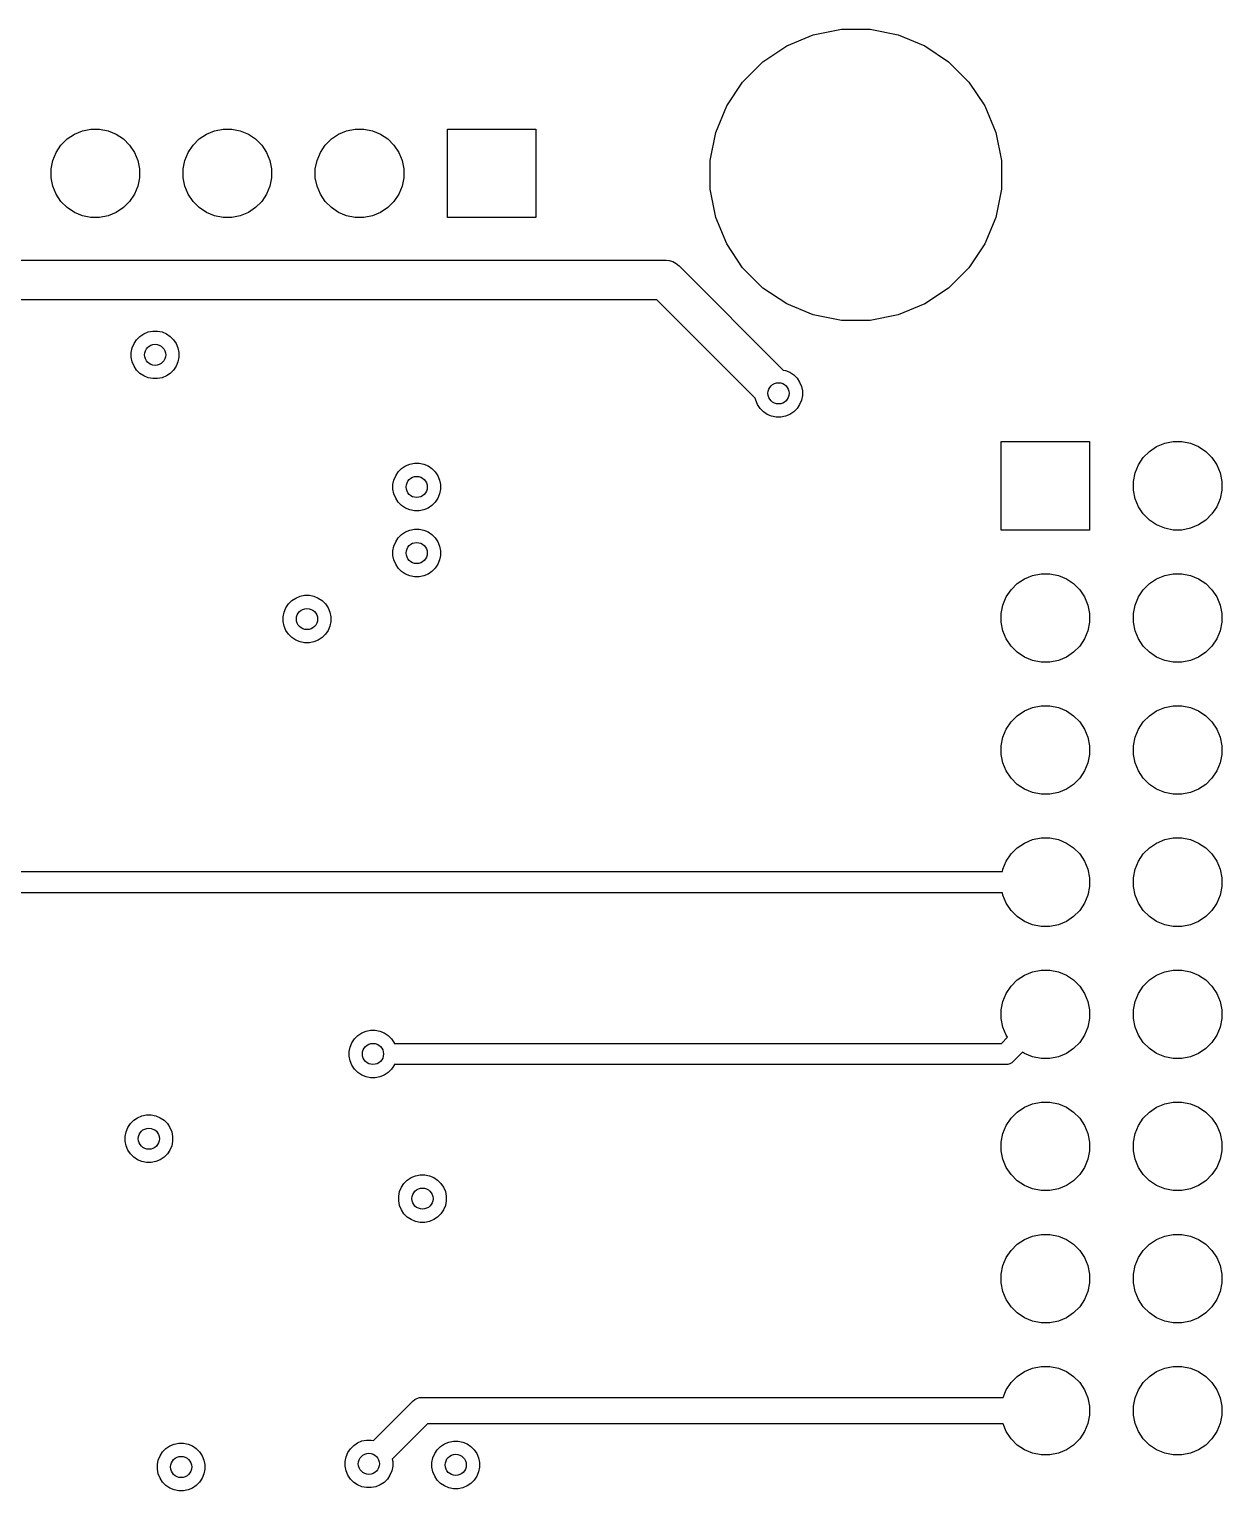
# Model space of a CAD drawing. Extents: x 3.58 to 7.49, y -4.48 to -2.36.
# Drawn here: x 6.504 to 7.407, y -3.468 to -2.361 of the extents above; entities that cross this region are included whole.
import ezdxf

# ---------------------------------------------------------------- set-up
doc = ezdxf.new("R2010")
doc.units = 0
doc.header["$MEASUREMENT"] = 0
doc.layers.add('BLACK', color=7, linetype='CONTINUOUS')

msp = doc.modelspace()

# ---------------------------------------------------------------- linework, layer by layer
at = {"layer": 'BLACK', "linetype": 'CONTINUOUS'}
for p, q in [((7.07731, -2.37396), (7.09737, -2.36565)), ((7.09737, -2.36565), (7.11867, -2.36142)), ((7.11867, -2.36142), (7.14038, -2.36142)), ((7.14038, -2.36142), (7.16168, -2.36565)), ((7.16168, -2.36565), (7.18174, -2.37396)), ((7.05926, -2.38603), (7.07731, -2.37396)), ((7.18174, -2.37396), (7.1998, -2.38603)), ((7.0439, -2.40138), (7.05926, -2.38603)), ((7.1998, -2.38603), (7.21515, -2.40138)), ((7.03184, -2.41944), (7.0439, -2.40138)), ((7.21515, -2.40138), (7.22722, -2.41944)), ((7.02353, -2.4395), (7.03184, -2.41944)), ((7.22722, -2.41944), (7.23553, -2.4395)), ((6.52794, -2.44914), (6.5326, -2.44448)), ((6.5326, -2.44448), (6.53809, -2.44082)), ((6.53809, -2.44082), (6.54418, -2.43829)), ((6.54418, -2.43829), (6.55064, -2.43701)), ((6.55064, -2.43701), (6.55723, -2.43701)), ((6.55723, -2.43701), (6.5637, -2.43829)), ((6.5637, -2.43829), (6.56979, -2.44082)), ((6.56979, -2.44082), (6.57527, -2.44448)), ((6.57527, -2.44448), (6.57993, -2.44914)), ((6.62794, -2.44914), (6.6326, -2.44448)), ((6.6326, -2.44448), (6.63809, -2.44082)), ((6.63809, -2.44082), (6.64418, -2.43829)), ((6.64418, -2.43829), (6.65064, -2.43701)), ((6.65064, -2.43701), (6.65723, -2.43701)), ((6.65723, -2.43701), (6.6637, -2.43829)), ((6.6637, -2.43829), (6.66979, -2.44082)), ((6.66979, -2.44082), (6.67527, -2.44448)), ((6.67527, -2.44448), (6.67993, -2.44914)), ((6.72794, -2.44914), (6.7326, -2.44448)), ((6.7326, -2.44448), (6.73809, -2.44082)), ((6.73809, -2.44082), (6.74418, -2.43829)), ((6.74418, -2.43829), (6.75064, -2.43701)), ((6.75064, -2.43701), (6.75723, -2.43701)), ((6.75723, -2.43701), (6.7637, -2.43829)), ((6.7637, -2.43829), (6.76979, -2.44082)), ((6.76979, -2.44082), (6.77527, -2.44448)), ((6.77527, -2.44448), (6.77993, -2.44914)), ((6.82047, -2.50394), (6.82047, -2.43701)), ((6.82047, -2.43701), (6.8874, -2.43701)), ((6.8874, -2.43701), (6.8874, -2.50394)), ((7.01929, -2.4608), (7.02353, -2.4395)), ((7.23553, -2.4395), (7.23976, -2.4608)), ((6.52176, -2.46071), (6.52428, -2.45462)), ((6.52428, -2.45462), (6.52794, -2.44914)), ((6.57993, -2.44914), (6.58359, -2.45462)), ((6.58359, -2.45462), (6.58612, -2.46071)), ((6.62176, -2.46071), (6.62428, -2.45462)), ((6.62428, -2.45462), (6.62794, -2.44914)), ((6.67993, -2.44914), (6.68359, -2.45462)), ((6.68359, -2.45462), (6.68612, -2.46071)), ((6.72176, -2.46071), (6.72428, -2.45462)), ((6.72428, -2.45462), (6.72794, -2.44914)), ((6.77993, -2.44914), (6.78359, -2.45462)), ((6.78359, -2.45462), (6.78612, -2.46071)), ((6.52047, -2.46718), (6.52176, -2.46071)), ((6.58612, -2.46071), (6.5874, -2.46718)), ((6.62047, -2.46718), (6.62176, -2.46071)), ((6.68612, -2.46071), (6.6874, -2.46718)), ((6.72047, -2.46718), (6.72176, -2.46071)), ((6.78612, -2.46071), (6.7874, -2.46718)), ((7.01929, -2.48251), (7.01929, -2.4608)), ((7.23976, -2.4608), (7.23976, -2.48251)), ((6.52047, -2.47377), (6.52047, -2.46718)), ((6.52176, -2.48023), (6.52047, -2.47377)), ((6.5874, -2.47377), (6.58612, -2.48023)), ((6.5874, -2.46718), (6.5874, -2.47377)), ((6.62047, -2.47377), (6.62047, -2.46718)), ((6.62176, -2.48023), (6.62047, -2.47377)), ((6.6874, -2.47377), (6.68612, -2.48023)), ((6.6874, -2.46718), (6.6874, -2.47377)), ((6.72047, -2.47377), (6.72047, -2.46718)), ((6.72176, -2.48023), (6.72047, -2.47377)), ((6.7874, -2.47377), (6.78612, -2.48023)), ((6.7874, -2.46718), (6.7874, -2.47377)), ((6.52428, -2.48632), (6.52176, -2.48023)), ((6.52794, -2.4918), (6.52428, -2.48632)), ((6.58359, -2.48632), (6.57993, -2.4918)), ((6.58612, -2.48023), (6.58359, -2.48632)), ((6.62428, -2.48632), (6.62176, -2.48023)), ((6.62794, -2.4918), (6.62428, -2.48632)), ((6.68359, -2.48632), (6.67993, -2.4918)), ((6.68612, -2.48023), (6.68359, -2.48632)), ((6.72428, -2.48632), (6.72176, -2.48023)), ((6.72794, -2.4918), (6.72428, -2.48632)), ((6.78359, -2.48632), (6.77993, -2.4918)), ((6.78612, -2.48023), (6.78359, -2.48632)), ((7.02353, -2.50381), (7.01929, -2.48251)), ((7.23976, -2.48251), (7.23553, -2.50381)), ((6.5326, -2.49647), (6.52794, -2.4918)), ((6.53809, -2.50013), (6.5326, -2.49647)), ((6.57527, -2.49647), (6.56979, -2.50013)), ((6.57993, -2.4918), (6.57527, -2.49647)), ((6.6326, -2.49647), (6.62794, -2.4918)), ((6.63809, -2.50013), (6.6326, -2.49647)), ((6.67527, -2.49647), (6.66979, -2.50013)), ((6.67993, -2.4918), (6.67527, -2.49647)), ((6.7326, -2.49647), (6.72794, -2.4918)), ((6.73809, -2.50013), (6.7326, -2.49647)), ((6.77527, -2.49647), (6.76979, -2.50013)), ((6.77993, -2.4918), (6.77527, -2.49647)), ((6.54418, -2.50265), (6.53809, -2.50013)), ((6.55064, -2.50394), (6.54418, -2.50265)), ((6.55723, -2.50394), (6.55064, -2.50394)), ((6.5637, -2.50265), (6.55723, -2.50394)), ((6.56979, -2.50013), (6.5637, -2.50265)), ((6.64418, -2.50265), (6.63809, -2.50013)), ((6.65064, -2.50394), (6.64418, -2.50265)), ((6.65723, -2.50394), (6.65064, -2.50394)), ((6.6637, -2.50265), (6.65723, -2.50394)), ((6.66979, -2.50013), (6.6637, -2.50265)), ((6.74418, -2.50265), (6.73809, -2.50013)), ((6.75064, -2.50394), (6.74418, -2.50265)), ((6.75723, -2.50394), (6.75064, -2.50394)), ((6.7637, -2.50265), (6.75723, -2.50394)), ((6.76979, -2.50013), (6.7637, -2.50265)), ((6.8874, -2.50394), (6.82047, -2.50394)), ((7.03184, -2.52387), (7.02353, -2.50381)), ((7.23553, -2.50381), (7.22722, -2.52387)), ((7.0439, -2.54193), (7.03184, -2.52387)), ((7.22722, -2.52387), (7.21515, -2.54193)), ((6.34086, -2.53618), (6.98454, -2.53618)), ((6.98454, -2.53618), (6.98528, -2.53611)), ((6.98528, -2.53611), (6.98601, -2.53618)), ((6.98601, -2.53618), (6.98601, -2.53618)), ((6.98601, -2.53618), (6.98822, -2.5364)), ((6.98822, -2.5364), (6.99104, -2.53726)), ((6.99104, -2.53726), (6.99365, -2.53865)), ((6.99365, -2.53865), (6.99593, -2.54052)), ((6.99593, -2.54052), (6.9964, -2.5411)), ((6.9964, -2.5411), (7.07466, -2.61935)), ((7.05926, -2.55728), (7.0439, -2.54193)), ((7.21515, -2.54193), (7.1998, -2.55728)), ((6.97906, -2.56618), (6.33538, -2.56618)), ((7.05344, -2.64056), (6.97906, -2.56618)), ((7.07731, -2.56934), (7.05926, -2.55728)), ((7.1998, -2.55728), (7.18174, -2.56934)), ((7.09737, -2.57765), (7.07731, -2.56934)), ((7.18174, -2.56934), (7.16168, -2.57765)), ((7.11867, -2.58189), (7.09737, -2.57765)), ((7.14038, -2.58189), (7.11867, -2.58189)), ((7.16168, -2.57765), (7.14038, -2.58189)), ((6.5819, -2.60262), (6.58326, -2.59935)), ((6.58326, -2.59935), (6.58523, -2.5964)), ((6.58523, -2.5964), (6.58774, -2.59389)), ((6.58774, -2.59389), (6.59069, -2.59192)), ((6.59069, -2.59192), (6.59396, -2.59057)), ((6.59396, -2.59057), (6.59744, -2.58987)), ((6.59744, -2.58987), (6.60099, -2.58987)), ((6.60099, -2.58987), (6.60446, -2.59057)), ((6.60446, -2.59057), (6.60774, -2.59192)), ((6.60774, -2.59192), (6.61069, -2.59389)), ((6.61069, -2.59389), (6.61319, -2.5964)), ((6.61319, -2.5964), (6.61516, -2.59935)), ((6.61516, -2.59935), (6.61652, -2.60262)), ((6.58121, -2.6061), (6.5819, -2.60262)), ((6.58121, -2.60965), (6.58121, -2.6061)), ((6.5819, -2.61312), (6.58121, -2.60965)), ((6.61652, -2.60262), (6.61721, -2.6061)), ((6.61721, -2.60965), (6.61652, -2.61312)), ((6.61721, -2.6061), (6.61721, -2.60965)), ((6.58326, -2.6164), (6.5819, -2.61312)), ((6.58523, -2.61935), (6.58326, -2.6164)), ((6.58774, -2.62186), (6.58523, -2.61935)), ((6.61319, -2.61935), (6.61069, -2.62186)), ((6.61516, -2.6164), (6.61319, -2.61935)), ((6.61652, -2.61312), (6.61516, -2.6164)), ((7.07466, -2.61935), (7.07634, -2.61968)), ((7.07634, -2.61968), (7.07961, -2.62104)), ((7.07961, -2.62104), (7.08256, -2.62301)), ((6.59069, -2.62383), (6.58774, -2.62186)), ((6.59396, -2.62518), (6.59069, -2.62383)), ((6.59744, -2.62587), (6.59396, -2.62518)), ((6.60099, -2.62587), (6.59744, -2.62587)), ((6.60446, -2.62518), (6.60099, -2.62587)), ((6.60774, -2.62383), (6.60446, -2.62518)), ((6.61069, -2.62186), (6.60774, -2.62383)), ((7.08256, -2.62301), (7.08507, -2.62552)), ((7.08507, -2.62552), (7.08704, -2.62847)), ((7.08704, -2.62847), (7.08839, -2.63174)), ((7.08839, -2.63174), (7.08909, -2.63522)), ((7.05378, -2.64224), (7.05344, -2.64056)), ((7.05514, -2.64552), (7.05378, -2.64224)), ((7.08839, -2.64224), (7.08704, -2.64552)), ((7.08909, -2.63876), (7.08839, -2.64224)), ((7.08909, -2.63522), (7.08909, -2.63876)), ((7.05711, -2.64847), (7.05514, -2.64552)), ((7.05961, -2.65097), (7.05711, -2.64847)), ((7.06256, -2.65294), (7.05961, -2.65097)), ((7.06584, -2.6543), (7.06256, -2.65294)), ((7.06931, -2.65499), (7.06584, -2.6543)), ((7.07634, -2.6543), (7.07286, -2.65499)), ((7.07961, -2.65294), (7.07634, -2.6543)), ((7.08256, -2.65097), (7.07961, -2.65294)), ((7.08507, -2.64847), (7.08256, -2.65097)), ((7.08704, -2.64552), (7.08507, -2.64847)), ((7.07286, -2.65499), (7.06931, -2.65499)), ((7.23962, -2.74046), (7.23962, -2.67353)), ((7.23962, -2.67353), (7.30655, -2.67353)), ((7.30655, -2.67353), (7.30655, -2.74046)), ((7.35724, -2.67734), (7.36333, -2.67481)), ((7.36333, -2.67481), (7.36979, -2.67353)), ((7.36979, -2.67353), (7.37638, -2.67353)), ((7.37638, -2.67353), (7.38285, -2.67481)), ((7.38285, -2.67481), (7.38894, -2.67734)), ((7.34343, -2.69114), (7.34709, -2.68566)), ((7.34709, -2.68566), (7.35175, -2.681)), ((7.35175, -2.681), (7.35724, -2.67734)), ((7.38894, -2.67734), (7.39442, -2.681)), ((7.39442, -2.681), (7.39908, -2.68566)), ((7.39908, -2.68566), (7.40274, -2.69114)), ((6.78129, -2.69935), (6.78326, -2.6964)), ((6.78326, -2.6964), (6.78577, -2.69389)), ((6.78577, -2.69389), (6.78872, -2.69192)), ((6.78872, -2.69192), (6.79199, -2.69057)), ((6.79199, -2.69057), (6.79547, -2.68987)), ((6.79547, -2.68987), (6.79902, -2.68987)), ((6.79902, -2.68987), (6.80249, -2.69057)), ((6.80249, -2.69057), (6.80577, -2.69192)), ((6.80577, -2.69192), (6.80872, -2.69389)), ((6.80872, -2.69389), (6.81123, -2.6964)), ((6.81123, -2.6964), (6.8132, -2.69935)), ((7.33962, -2.7037), (7.34091, -2.69723)), ((7.34091, -2.69723), (7.34343, -2.69114)), ((7.40274, -2.69114), (7.40527, -2.69723)), ((7.40527, -2.69723), (7.40655, -2.7037)), ((6.77924, -2.7061), (6.77994, -2.70262)), ((6.77924, -2.70965), (6.77924, -2.7061)), ((6.77994, -2.71312), (6.77924, -2.70965)), ((6.77994, -2.70262), (6.78129, -2.69935)), ((6.8132, -2.69935), (6.81455, -2.70262)), ((6.81455, -2.70262), (6.81524, -2.7061)), ((6.81524, -2.70965), (6.81455, -2.71312)), ((6.81524, -2.7061), (6.81524, -2.70965)), ((7.33962, -2.71029), (7.33962, -2.7037)), ((7.40655, -2.7037), (7.40655, -2.71029)), ((6.78129, -2.7164), (6.77994, -2.71312)), ((6.78326, -2.71935), (6.78129, -2.7164)), ((6.78577, -2.72186), (6.78326, -2.71935)), ((6.81123, -2.71935), (6.80872, -2.72186)), ((6.8132, -2.7164), (6.81123, -2.71935)), ((6.81455, -2.71312), (6.8132, -2.7164)), ((7.34091, -2.71675), (7.33962, -2.71029)), ((7.34343, -2.72284), (7.34091, -2.71675)), ((7.40527, -2.71675), (7.40274, -2.72284)), ((7.40655, -2.71029), (7.40527, -2.71675)), ((6.78872, -2.72383), (6.78577, -2.72186)), ((6.79199, -2.72518), (6.78872, -2.72383)), ((6.79547, -2.72587), (6.79199, -2.72518)), ((6.79902, -2.72587), (6.79547, -2.72587)), ((6.80249, -2.72518), (6.79902, -2.72587)), ((6.80577, -2.72383), (6.80249, -2.72518)), ((6.80872, -2.72186), (6.80577, -2.72383)), ((7.34709, -2.72832), (7.34343, -2.72284)), ((7.35175, -2.73299), (7.34709, -2.72832)), ((7.39908, -2.72832), (7.39442, -2.73299)), ((7.40274, -2.72284), (7.39908, -2.72832)), ((6.78577, -2.74389), (6.78872, -2.74192)), ((6.78872, -2.74192), (6.79199, -2.74057)), ((6.79199, -2.74057), (6.79547, -2.73987)), ((6.79547, -2.73987), (6.79902, -2.73987)), ((6.79902, -2.73987), (6.80249, -2.74057)), ((6.80249, -2.74057), (6.80577, -2.74192)), ((6.80577, -2.74192), (6.80872, -2.74389)), ((7.30655, -2.74046), (7.23962, -2.74046)), ((7.35724, -2.73665), (7.35175, -2.73299)), ((7.36333, -2.73917), (7.35724, -2.73665)), ((7.36979, -2.74046), (7.36333, -2.73917)), ((7.37638, -2.74046), (7.36979, -2.74046)), ((7.38285, -2.73917), (7.37638, -2.74046)), ((7.38894, -2.73665), (7.38285, -2.73917)), ((7.39442, -2.73299), (7.38894, -2.73665)), ((6.77924, -2.7561), (6.77994, -2.75262)), ((6.77994, -2.75262), (6.78129, -2.74935)), ((6.78129, -2.74935), (6.78326, -2.7464)), ((6.78326, -2.7464), (6.78577, -2.74389)), ((6.80872, -2.74389), (6.81123, -2.7464)), ((6.81123, -2.7464), (6.8132, -2.74935)), ((6.8132, -2.74935), (6.81455, -2.75262)), ((6.81455, -2.75262), (6.81524, -2.7561)), ((6.77924, -2.75965), (6.77924, -2.7561)), ((6.77994, -2.76312), (6.77924, -2.75965)), ((6.78129, -2.7664), (6.77994, -2.76312)), ((6.81455, -2.76312), (6.8132, -2.7664)), ((6.81524, -2.75965), (6.81455, -2.76312)), ((6.81524, -2.7561), (6.81524, -2.75965)), ((6.78326, -2.76935), (6.78129, -2.7664)), ((6.78577, -2.77186), (6.78326, -2.76935)), ((6.78872, -2.77383), (6.78577, -2.77186)), ((6.79199, -2.77518), (6.78872, -2.77383)), ((6.79547, -2.77587), (6.79199, -2.77518)), ((6.79902, -2.77587), (6.79547, -2.77587)), ((6.80249, -2.77518), (6.79902, -2.77587)), ((6.80577, -2.77383), (6.80249, -2.77518)), ((6.80872, -2.77186), (6.80577, -2.77383)), ((6.81123, -2.76935), (6.80872, -2.77186)), ((6.8132, -2.7664), (6.81123, -2.76935)), ((7.25724, -2.77734), (7.26333, -2.77481)), ((7.26333, -2.77481), (7.26979, -2.77353)), ((7.26979, -2.77353), (7.27638, -2.77353)), ((7.27638, -2.77353), (7.28285, -2.77481)), ((7.28285, -2.77481), (7.28894, -2.77734)), ((7.35724, -2.77734), (7.36333, -2.77481)), ((7.36333, -2.77481), (7.36979, -2.77353)), ((7.36979, -2.77353), (7.37638, -2.77353)), ((7.37638, -2.77353), (7.38285, -2.77481)), ((7.38285, -2.77481), (7.38894, -2.77734)), ((7.24343, -2.79114), (7.24709, -2.78566)), ((7.24709, -2.78566), (7.25175, -2.781)), ((7.25175, -2.781), (7.25724, -2.77734)), ((7.28894, -2.77734), (7.29442, -2.781)), ((7.29442, -2.781), (7.29908, -2.78566)), ((7.29908, -2.78566), (7.30274, -2.79114)), ((7.34343, -2.79114), (7.34709, -2.78566)), ((7.34709, -2.78566), (7.35175, -2.781)), ((7.35175, -2.781), (7.35724, -2.77734)), ((7.38894, -2.77734), (7.39442, -2.781)), ((7.39442, -2.781), (7.39908, -2.78566)), ((7.39908, -2.78566), (7.40274, -2.79114)), ((6.69822, -2.79935), (6.70019, -2.7964)), ((6.70019, -2.7964), (6.7027, -2.79389)), ((6.7027, -2.79389), (6.70565, -2.79192)), ((6.70565, -2.79192), (6.70892, -2.79057)), ((6.70892, -2.79057), (6.7124, -2.78987)), ((6.7124, -2.78987), (6.71595, -2.78987)), ((6.71595, -2.78987), (6.71942, -2.79057)), ((6.71942, -2.79057), (6.7227, -2.79192)), ((6.7227, -2.79192), (6.72565, -2.79389)), ((6.72565, -2.79389), (6.72815, -2.7964)), ((6.72815, -2.7964), (6.73012, -2.79935)), ((7.23962, -2.8037), (7.24091, -2.79723)), ((7.24091, -2.79723), (7.24343, -2.79114)), ((7.30274, -2.79114), (7.30527, -2.79723)), ((7.30527, -2.79723), (7.30655, -2.8037)), ((7.33962, -2.8037), (7.34091, -2.79723)), ((7.34091, -2.79723), (7.34343, -2.79114)), ((7.40274, -2.79114), (7.40527, -2.79723)), ((7.40527, -2.79723), (7.40655, -2.8037)), ((6.69617, -2.8061), (6.69686, -2.80262)), ((6.69617, -2.80965), (6.69617, -2.8061)), ((6.69686, -2.81312), (6.69617, -2.80965)), ((6.69686, -2.80262), (6.69822, -2.79935)), ((6.73012, -2.79935), (6.73148, -2.80262)), ((6.73148, -2.80262), (6.73217, -2.8061)), ((6.73217, -2.80965), (6.73148, -2.81312)), ((6.73217, -2.8061), (6.73217, -2.80965)), ((7.23962, -2.81029), (7.23962, -2.8037)), ((7.30655, -2.8037), (7.30655, -2.81029)), ((7.33962, -2.81029), (7.33962, -2.8037)), ((7.40655, -2.8037), (7.40655, -2.81029)), ((6.69822, -2.8164), (6.69686, -2.81312)), ((6.70019, -2.81935), (6.69822, -2.8164)), ((6.7027, -2.82186), (6.70019, -2.81935)), ((6.72815, -2.81935), (6.72565, -2.82186)), ((6.73012, -2.8164), (6.72815, -2.81935)), ((6.73148, -2.81312), (6.73012, -2.8164)), ((7.24091, -2.81675), (7.23962, -2.81029)), ((7.24343, -2.82284), (7.24091, -2.81675)), ((7.30527, -2.81675), (7.30274, -2.82284)), ((7.30655, -2.81029), (7.30527, -2.81675)), ((7.34091, -2.81675), (7.33962, -2.81029)), ((7.34343, -2.82284), (7.34091, -2.81675)), ((7.40527, -2.81675), (7.40274, -2.82284)), ((7.40655, -2.81029), (7.40527, -2.81675)), ((6.70565, -2.82383), (6.7027, -2.82186)), ((6.70892, -2.82518), (6.70565, -2.82383)), ((6.7124, -2.82587), (6.70892, -2.82518)), ((6.71595, -2.82587), (6.7124, -2.82587)), ((6.71942, -2.82518), (6.71595, -2.82587)), ((6.7227, -2.82383), (6.71942, -2.82518)), ((6.72565, -2.82186), (6.7227, -2.82383)), ((7.24709, -2.82832), (7.24343, -2.82284)), ((7.25175, -2.83299), (7.24709, -2.82832)), ((7.29908, -2.82832), (7.29442, -2.83299)), ((7.30274, -2.82284), (7.29908, -2.82832)), ((7.34709, -2.82832), (7.34343, -2.82284)), ((7.35175, -2.83299), (7.34709, -2.82832)), ((7.39908, -2.82832), (7.39442, -2.83299)), ((7.40274, -2.82284), (7.39908, -2.82832)), ((7.25724, -2.83665), (7.25175, -2.83299)), ((7.26333, -2.83917), (7.25724, -2.83665)), ((7.26979, -2.84046), (7.26333, -2.83917)), ((7.27638, -2.84046), (7.26979, -2.84046)), ((7.28285, -2.83917), (7.27638, -2.84046)), ((7.28894, -2.83665), (7.28285, -2.83917)), ((7.29442, -2.83299), (7.28894, -2.83665)), ((7.35724, -2.83665), (7.35175, -2.83299)), ((7.36333, -2.83917), (7.35724, -2.83665)), ((7.36979, -2.84046), (7.36333, -2.83917)), ((7.37638, -2.84046), (7.36979, -2.84046)), ((7.38285, -2.83917), (7.37638, -2.84046)), ((7.38894, -2.83665), (7.38285, -2.83917)), ((7.39442, -2.83299), (7.38894, -2.83665)), ((7.25724, -2.87734), (7.26333, -2.87481)), ((7.26333, -2.87481), (7.26979, -2.87353)), ((7.26979, -2.87353), (7.27638, -2.87353)), ((7.27638, -2.87353), (7.28285, -2.87481)), ((7.28285, -2.87481), (7.28894, -2.87734)), ((7.35724, -2.87734), (7.36333, -2.87481)), ((7.36333, -2.87481), (7.36979, -2.87353)), ((7.36979, -2.87353), (7.37638, -2.87353)), ((7.37638, -2.87353), (7.38285, -2.87481)), ((7.38285, -2.87481), (7.38894, -2.87734)), ((7.24343, -2.89114), (7.24709, -2.88566)), ((7.24709, -2.88566), (7.25175, -2.881)), ((7.25175, -2.881), (7.25724, -2.87734)), ((7.28894, -2.87734), (7.29442, -2.881)), ((7.29442, -2.881), (7.29908, -2.88566)), ((7.29908, -2.88566), (7.30274, -2.89114)), ((7.34343, -2.89114), (7.34709, -2.88566)), ((7.34709, -2.88566), (7.35175, -2.881)), ((7.35175, -2.881), (7.35724, -2.87734)), ((7.38894, -2.87734), (7.39442, -2.881)), ((7.39442, -2.881), (7.39908, -2.88566)), ((7.39908, -2.88566), (7.40274, -2.89114)), ((7.23962, -2.9037), (7.24091, -2.89723)), ((7.24091, -2.89723), (7.24343, -2.89114)), ((7.30274, -2.89114), (7.30527, -2.89723)), ((7.30527, -2.89723), (7.30655, -2.9037)), ((7.33962, -2.9037), (7.34091, -2.89723)), ((7.34091, -2.89723), (7.34343, -2.89114)), ((7.40274, -2.89114), (7.40527, -2.89723)), ((7.40527, -2.89723), (7.40655, -2.9037)), ((7.23962, -2.91029), (7.23962, -2.9037)), ((7.30655, -2.9037), (7.30655, -2.91029)), ((7.33962, -2.91029), (7.33962, -2.9037)), ((7.40655, -2.9037), (7.40655, -2.91029)), ((7.24091, -2.91675), (7.23962, -2.91029)), ((7.24343, -2.92284), (7.24091, -2.91675)), ((7.30527, -2.91675), (7.30274, -2.92284)), ((7.30655, -2.91029), (7.30527, -2.91675)), ((7.34091, -2.91675), (7.33962, -2.91029)), ((7.34343, -2.92284), (7.34091, -2.91675)), ((7.40527, -2.91675), (7.40274, -2.92284)), ((7.40655, -2.91029), (7.40527, -2.91675)), ((7.24709, -2.92832), (7.24343, -2.92284)), ((7.25175, -2.93299), (7.24709, -2.92832)), ((7.29908, -2.92832), (7.29442, -2.93299)), ((7.30274, -2.92284), (7.29908, -2.92832)), ((7.34709, -2.92832), (7.34343, -2.92284)), ((7.35175, -2.93299), (7.34709, -2.92832)), ((7.39908, -2.92832), (7.39442, -2.93299)), ((7.40274, -2.92284), (7.39908, -2.92832)), ((7.25724, -2.93665), (7.25175, -2.93299)), ((7.26333, -2.93917), (7.25724, -2.93665)), ((7.26979, -2.94046), (7.26333, -2.93917)), ((7.27638, -2.94046), (7.26979, -2.94046)), ((7.28285, -2.93917), (7.27638, -2.94046)), ((7.28894, -2.93665), (7.28285, -2.93917)), ((7.29442, -2.93299), (7.28894, -2.93665)), ((7.35724, -2.93665), (7.35175, -2.93299)), ((7.36333, -2.93917), (7.35724, -2.93665)), ((7.36979, -2.94046), (7.36333, -2.93917)), ((7.37638, -2.94046), (7.36979, -2.94046)), ((7.38285, -2.93917), (7.37638, -2.94046)), ((7.38894, -2.93665), (7.38285, -2.93917)), ((7.39442, -2.93299), (7.38894, -2.93665)), ((7.25724, -2.97734), (7.26333, -2.97481)), ((7.26333, -2.97481), (7.26979, -2.97353)), ((7.26979, -2.97353), (7.27638, -2.97353)), ((7.27638, -2.97353), (7.28285, -2.97481)), ((7.28285, -2.97481), (7.28894, -2.97734)), ((7.35724, -2.97734), (7.36333, -2.97481)), ((7.36333, -2.97481), (7.36979, -2.97353)), ((7.36979, -2.97353), (7.37638, -2.97353)), ((7.37638, -2.97353), (7.38285, -2.97481)), ((7.38285, -2.97481), (7.38894, -2.97734)), ((7.24343, -2.99114), (7.24709, -2.98566)), ((7.24709, -2.98566), (7.25175, -2.981)), ((7.25175, -2.981), (7.25724, -2.97734)), ((7.28894, -2.97734), (7.29442, -2.981)), ((7.29442, -2.981), (7.29908, -2.98566)), ((7.29908, -2.98566), (7.30274, -2.99114)), ((7.34343, -2.99114), (7.34709, -2.98566)), ((7.34709, -2.98566), (7.35175, -2.981)), ((7.35175, -2.981), (7.35724, -2.97734)), ((7.38894, -2.97734), (7.39442, -2.981)), ((7.39442, -2.981), (7.39908, -2.98566)), ((7.39908, -2.98566), (7.40274, -2.99114)), ((7.24056, -2.99899), (7.24091, -2.99723)), ((7.24091, -2.99723), (7.24343, -2.99114)), ((7.30274, -2.99114), (7.30527, -2.99723)), ((7.30527, -2.99723), (7.30655, -3.0037)), ((7.33962, -3.0037), (7.34091, -2.99723)), ((7.34091, -2.99723), (7.34343, -2.99114)), ((7.40274, -2.99114), (7.40527, -2.99723)), ((7.40527, -2.99723), (7.40655, -3.0037)), ((6.47548, -2.99899), (7.24056, -2.99899)), ((7.30655, -3.0037), (7.30655, -3.01029)), ((7.33962, -3.01029), (7.33962, -3.0037)), ((7.40655, -3.0037), (7.40655, -3.01029)), ((7.24056, -3.01499), (6.4784, -3.01499)), ((7.24091, -3.01675), (7.24056, -3.01499)), ((7.24343, -3.02284), (7.24091, -3.01675)), ((7.30527, -3.01675), (7.30274, -3.02284)), ((7.30655, -3.01029), (7.30527, -3.01675)), ((7.34091, -3.01675), (7.33962, -3.01029)), ((7.34343, -3.02284), (7.34091, -3.01675)), ((7.40527, -3.01675), (7.40274, -3.02284)), ((7.40655, -3.01029), (7.40527, -3.01675)), ((7.24709, -3.02832), (7.24343, -3.02284)), ((7.25175, -3.03299), (7.24709, -3.02832)), ((7.29908, -3.02832), (7.29442, -3.03299)), ((7.30274, -3.02284), (7.29908, -3.02832)), ((7.34709, -3.02832), (7.34343, -3.02284)), ((7.35175, -3.03299), (7.34709, -3.02832)), ((7.39908, -3.02832), (7.39442, -3.03299)), ((7.40274, -3.02284), (7.39908, -3.02832)), ((7.25724, -3.03665), (7.25175, -3.03299)), ((7.26333, -3.03917), (7.25724, -3.03665)), ((7.26979, -3.04046), (7.26333, -3.03917)), ((7.27638, -3.04046), (7.26979, -3.04046)), ((7.28285, -3.03917), (7.27638, -3.04046)), ((7.28894, -3.03665), (7.28285, -3.03917)), ((7.29442, -3.03299), (7.28894, -3.03665)), ((7.35724, -3.03665), (7.35175, -3.03299)), ((7.36333, -3.03917), (7.35724, -3.03665)), ((7.36979, -3.04046), (7.36333, -3.03917)), ((7.37638, -3.04046), (7.36979, -3.04046)), ((7.38285, -3.03917), (7.37638, -3.04046)), ((7.38894, -3.03665), (7.38285, -3.03917)), ((7.39442, -3.03299), (7.38894, -3.03665)), ((7.25724, -3.07734), (7.26333, -3.07481)), ((7.26333, -3.07481), (7.26979, -3.07353)), ((7.26979, -3.07353), (7.27638, -3.07353)), ((7.27638, -3.07353), (7.28285, -3.07481)), ((7.28285, -3.07481), (7.28894, -3.07734)), ((7.35724, -3.07734), (7.36333, -3.07481)), ((7.36333, -3.07481), (7.36979, -3.07353)), ((7.36979, -3.07353), (7.37638, -3.07353)), ((7.37638, -3.07353), (7.38285, -3.07481)), ((7.38285, -3.07481), (7.38894, -3.07734)), ((7.24343, -3.09114), (7.24709, -3.08566)), ((7.24709, -3.08566), (7.25175, -3.081)), ((7.25175, -3.081), (7.25724, -3.07734)), ((7.28894, -3.07734), (7.29442, -3.081)), ((7.29442, -3.081), (7.29908, -3.08566)), ((7.29908, -3.08566), (7.30274, -3.09114)), ((7.34343, -3.09114), (7.34709, -3.08566)), ((7.34709, -3.08566), (7.35175, -3.081)), ((7.35175, -3.081), (7.35724, -3.07734)), ((7.38894, -3.07734), (7.39442, -3.081)), ((7.39442, -3.081), (7.39908, -3.08566)), ((7.39908, -3.08566), (7.40274, -3.09114)), ((7.23962, -3.1037), (7.24091, -3.09723)), ((7.24091, -3.09723), (7.24343, -3.09114)), ((7.30274, -3.09114), (7.30527, -3.09723)), ((7.30527, -3.09723), (7.30655, -3.1037)), ((7.33962, -3.1037), (7.34091, -3.09723)), ((7.34091, -3.09723), (7.34343, -3.09114)), ((7.40274, -3.09114), (7.40527, -3.09723)), ((7.40527, -3.09723), (7.40655, -3.1037)), ((7.23962, -3.11029), (7.23962, -3.1037)), ((7.30655, -3.1037), (7.30655, -3.11029)), ((7.33962, -3.11029), (7.33962, -3.1037)), ((7.40655, -3.1037), (7.40655, -3.11029)), ((6.75884, -3.11968), (6.76231, -3.11899)), ((6.76231, -3.11899), (6.76586, -3.11899)), ((6.76586, -3.11899), (6.76934, -3.11968)), ((7.24091, -3.11675), (7.23962, -3.11029)), ((7.24343, -3.12284), (7.24091, -3.11675)), ((7.30527, -3.11675), (7.30274, -3.12284)), ((7.30655, -3.11029), (7.30527, -3.11675)), ((7.34091, -3.11675), (7.33962, -3.11029)), ((7.34343, -3.12284), (7.34091, -3.11675)), ((7.40527, -3.11675), (7.40274, -3.12284)), ((7.40655, -3.11029), (7.40527, -3.11675)), ((6.74678, -3.13174), (6.74814, -3.12847)), ((6.74814, -3.12847), (6.75011, -3.12552)), ((6.75011, -3.12552), (6.75261, -3.12301)), ((6.75261, -3.12301), (6.75556, -3.12104)), ((6.75556, -3.12104), (6.75884, -3.11968)), ((6.76934, -3.11968), (6.77261, -3.12104)), ((6.77261, -3.12104), (6.77556, -3.12301)), ((6.77556, -3.12301), (6.77807, -3.12552)), ((6.77807, -3.12552), (6.78004, -3.12847)), ((6.78004, -3.12847), (6.78026, -3.12899)), ((6.78026, -3.12899), (7.23977, -3.12899)), ((7.23977, -3.12899), (7.24443, -3.12434)), ((7.24443, -3.12434), (7.24343, -3.12284)), ((7.29908, -3.12832), (7.29442, -3.13299)), ((7.30274, -3.12284), (7.29908, -3.12832)), ((7.34709, -3.12832), (7.34343, -3.12284)), ((7.35175, -3.13299), (7.34709, -3.12832)), ((7.39908, -3.12832), (7.39442, -3.13299)), ((7.40274, -3.12284), (7.39908, -3.12832)), ((6.74609, -3.13522), (6.74678, -3.13174)), ((6.74609, -3.13876), (6.74609, -3.13522)), ((6.74678, -3.14224), (6.74609, -3.13876)), ((7.25574, -3.13565), (7.24902, -3.14237)), ((7.25724, -3.13665), (7.25574, -3.13565)), ((7.26333, -3.13917), (7.25724, -3.13665)), ((7.26979, -3.14046), (7.26333, -3.13917)), ((7.27638, -3.14046), (7.26979, -3.14046)), ((7.28285, -3.13917), (7.27638, -3.14046)), ((7.28894, -3.13665), (7.28285, -3.13917)), ((7.29442, -3.13299), (7.28894, -3.13665)), ((7.35724, -3.13665), (7.35175, -3.13299)), ((7.36333, -3.13917), (7.35724, -3.13665)), ((7.36979, -3.14046), (7.36333, -3.13917)), ((7.37638, -3.14046), (7.36979, -3.14046)), ((7.38285, -3.13917), (7.37638, -3.14046)), ((7.38894, -3.13665), (7.38285, -3.13917)), ((7.39442, -3.13299), (7.38894, -3.13665)), ((6.74814, -3.14552), (6.74678, -3.14224)), ((6.75011, -3.14847), (6.74814, -3.14552)), ((6.75261, -3.15097), (6.75011, -3.14847)), ((6.75556, -3.15294), (6.75261, -3.15097)), ((6.77556, -3.15097), (6.77261, -3.15294)), ((6.77807, -3.14847), (6.77556, -3.15097)), ((6.78004, -3.14552), (6.77807, -3.14847)), ((6.78026, -3.14499), (6.78004, -3.14552)), ((7.24269, -3.14499), (6.78026, -3.14499)), ((7.24309, -3.14503), (7.24269, -3.14499)), ((7.24348, -3.14499), (7.24309, -3.14503)), ((7.24465, -3.14488), (7.24348, -3.14499)), ((7.24348, -3.14499), (7.24348, -3.14499)), ((7.24616, -3.14442), (7.24465, -3.14488)), ((7.24755, -3.14368), (7.24616, -3.14442)), ((7.24877, -3.14268), (7.24755, -3.14368)), ((7.24902, -3.14237), (7.24877, -3.14268)), ((6.75884, -3.1543), (6.75556, -3.15294)), ((6.76231, -3.15499), (6.75884, -3.1543)), ((6.76586, -3.15499), (6.76231, -3.15499)), ((6.76934, -3.1543), (6.76586, -3.15499)), ((6.77261, -3.15294), (6.76934, -3.1543)), ((7.26333, -3.17481), (7.26979, -3.17353)), ((7.26979, -3.17353), (7.27638, -3.17353)), ((7.27638, -3.17353), (7.28285, -3.17481)), ((7.36333, -3.17481), (7.36979, -3.17353)), ((7.36979, -3.17353), (7.37638, -3.17353)), ((7.37638, -3.17353), (7.38285, -3.17481)), ((6.58301, -3.1872), (6.58596, -3.18523)), ((6.58596, -3.18523), (6.58924, -3.18387)), ((6.58924, -3.18387), (6.59272, -3.18318)), ((6.59272, -3.18318), (6.59626, -3.18318)), ((6.59626, -3.18318), (6.59974, -3.18387)), ((6.59974, -3.18387), (6.60301, -3.18523)), ((6.60301, -3.18523), (6.60596, -3.1872)), ((7.24343, -3.19114), (7.24709, -3.18566)), ((7.24709, -3.18566), (7.25175, -3.181)), ((7.25175, -3.181), (7.25724, -3.17734)), ((7.25724, -3.17734), (7.26333, -3.17481)), ((7.28285, -3.17481), (7.28894, -3.17734)), ((7.28894, -3.17734), (7.29442, -3.181)), ((7.29442, -3.181), (7.29908, -3.18566)), ((7.29908, -3.18566), (7.30274, -3.19114)), ((7.34343, -3.19114), (7.34709, -3.18566)), ((7.34709, -3.18566), (7.35175, -3.181)), ((7.35175, -3.181), (7.35724, -3.17734)), ((7.35724, -3.17734), (7.36333, -3.17481)), ((7.38285, -3.17481), (7.38894, -3.17734)), ((7.38894, -3.17734), (7.39442, -3.181)), ((7.39442, -3.181), (7.39908, -3.18566)), ((7.39908, -3.18566), (7.40274, -3.19114)), ((6.57649, -3.19941), (6.57718, -3.19593)), ((6.57718, -3.19593), (6.57854, -3.19265)), ((6.57854, -3.19265), (6.58051, -3.18971)), ((6.58051, -3.18971), (6.58301, -3.1872)), ((6.60596, -3.1872), (6.60847, -3.18971)), ((6.60847, -3.18971), (6.61044, -3.19265)), ((6.61044, -3.19265), (6.6118, -3.19593)), ((6.6118, -3.19593), (6.61249, -3.19941)), ((7.24091, -3.19723), (7.24343, -3.19114)), ((7.30274, -3.19114), (7.30527, -3.19723)), ((7.34091, -3.19723), (7.34343, -3.19114)), ((7.40274, -3.19114), (7.40527, -3.19723)), ((6.57649, -3.20295), (6.57649, -3.19941)), ((6.57718, -3.20643), (6.57649, -3.20295)), ((6.57854, -3.20971), (6.57718, -3.20643)), ((6.6118, -3.20643), (6.61044, -3.20971)), ((6.61249, -3.20295), (6.6118, -3.20643)), ((6.61249, -3.19941), (6.61249, -3.20295)), ((7.23962, -3.2037), (7.24091, -3.19723)), ((7.23962, -3.21029), (7.23962, -3.2037)), ((7.30527, -3.19723), (7.30655, -3.2037)), ((7.30655, -3.2037), (7.30655, -3.21029)), ((7.33962, -3.2037), (7.34091, -3.19723)), ((7.33962, -3.21029), (7.33962, -3.2037)), ((7.40527, -3.19723), (7.40655, -3.2037)), ((7.40655, -3.2037), (7.40655, -3.21029)), ((6.58051, -3.21266), (6.57854, -3.20971)), ((6.58301, -3.21516), (6.58051, -3.21266)), ((6.58596, -3.21713), (6.58301, -3.21516)), ((6.58924, -3.21849), (6.58596, -3.21713)), ((6.59272, -3.21918), (6.58924, -3.21849)), ((6.59974, -3.21849), (6.59626, -3.21918)), ((6.60301, -3.21713), (6.59974, -3.21849)), ((6.60596, -3.21516), (6.60301, -3.21713)), ((6.60847, -3.21266), (6.60596, -3.21516)), ((6.61044, -3.20971), (6.60847, -3.21266)), ((7.24091, -3.21675), (7.23962, -3.21029)), ((7.24343, -3.22284), (7.24091, -3.21675)), ((7.30527, -3.21675), (7.30274, -3.22284)), ((7.30655, -3.21029), (7.30527, -3.21675)), ((7.34091, -3.21675), (7.33962, -3.21029)), ((7.34343, -3.22284), (7.34091, -3.21675)), ((7.40527, -3.21675), (7.40274, -3.22284)), ((7.40655, -3.21029), (7.40527, -3.21675)), ((6.59626, -3.21918), (6.59272, -3.21918)), ((6.79305, -3.23051), (6.79632, -3.22915)), ((6.79632, -3.22915), (6.7998, -3.22846)), ((6.7998, -3.22846), (6.80335, -3.22846)), ((6.80335, -3.22846), (6.80683, -3.22915)), ((6.80683, -3.22915), (6.8101, -3.23051)), ((7.24709, -3.22832), (7.24343, -3.22284)), ((7.25175, -3.23299), (7.24709, -3.22832)), ((7.29908, -3.22832), (7.29442, -3.23299)), ((7.30274, -3.22284), (7.29908, -3.22832)), ((7.34709, -3.22832), (7.34343, -3.22284)), ((7.35175, -3.23299), (7.34709, -3.22832)), ((7.39908, -3.22832), (7.39442, -3.23299)), ((7.40274, -3.22284), (7.39908, -3.22832)), ((6.78427, -3.24121), (6.78562, -3.23793)), ((6.78562, -3.23793), (6.78759, -3.23498)), ((6.78759, -3.23498), (6.7901, -3.23248)), ((6.7901, -3.23248), (6.79305, -3.23051)), ((6.8101, -3.23051), (6.81305, -3.23248)), ((6.81305, -3.23248), (6.81556, -3.23498)), ((6.81556, -3.23498), (6.81753, -3.23793)), ((6.81753, -3.23793), (6.81888, -3.24121)), ((7.25724, -3.23665), (7.25175, -3.23299)), ((7.26333, -3.23917), (7.25724, -3.23665)), ((7.26979, -3.24046), (7.26333, -3.23917)), ((7.27638, -3.24046), (7.26979, -3.24046)), ((7.28285, -3.23917), (7.27638, -3.24046)), ((7.28894, -3.23665), (7.28285, -3.23917)), ((7.29442, -3.23299), (7.28894, -3.23665)), ((7.35724, -3.23665), (7.35175, -3.23299)), ((7.36333, -3.23917), (7.35724, -3.23665)), ((7.36979, -3.24046), (7.36333, -3.23917)), ((7.37638, -3.24046), (7.36979, -3.24046)), ((7.38285, -3.23917), (7.37638, -3.24046)), ((7.38894, -3.23665), (7.38285, -3.23917)), ((7.39442, -3.23299), (7.38894, -3.23665)), ((6.78357, -3.24468), (6.78427, -3.24121)), ((6.78357, -3.24823), (6.78357, -3.24468)), ((6.78427, -3.25171), (6.78357, -3.24823)), ((6.78562, -3.25498), (6.78427, -3.25171)), ((6.81888, -3.25171), (6.81753, -3.25498)), ((6.81888, -3.24121), (6.81957, -3.24468)), ((6.81957, -3.24823), (6.81888, -3.25171)), ((6.81957, -3.24468), (6.81957, -3.24823)), ((6.78759, -3.25793), (6.78562, -3.25498)), ((6.7901, -3.26044), (6.78759, -3.25793)), ((6.79305, -3.26241), (6.7901, -3.26044)), ((6.79632, -3.26376), (6.79305, -3.26241)), ((6.8101, -3.26241), (6.80683, -3.26376)), ((6.81305, -3.26044), (6.8101, -3.26241)), ((6.81556, -3.25793), (6.81305, -3.26044)), ((6.81753, -3.25498), (6.81556, -3.25793)), ((6.7998, -3.26446), (6.79632, -3.26376)), ((6.80335, -3.26446), (6.7998, -3.26446)), ((6.80683, -3.26376), (6.80335, -3.26446)), ((7.26333, -3.27481), (7.26979, -3.27353)), ((7.26979, -3.27353), (7.27638, -3.27353)), ((7.27638, -3.27353), (7.28285, -3.27481)), ((7.36333, -3.27481), (7.36979, -3.27353)), ((7.36979, -3.27353), (7.37638, -3.27353)), ((7.37638, -3.27353), (7.38285, -3.27481)), ((7.24709, -3.28566), (7.25175, -3.281)), ((7.25175, -3.281), (7.25724, -3.27734)), ((7.25724, -3.27734), (7.26333, -3.27481)), ((7.28285, -3.27481), (7.28894, -3.27734)), ((7.28894, -3.27734), (7.29442, -3.281)), ((7.29442, -3.281), (7.29908, -3.28566)), ((7.34709, -3.28566), (7.35175, -3.281)), ((7.35175, -3.281), (7.35724, -3.27734)), ((7.35724, -3.27734), (7.36333, -3.27481)), ((7.38285, -3.27481), (7.38894, -3.27734)), ((7.38894, -3.27734), (7.39442, -3.281)), ((7.39442, -3.281), (7.39908, -3.28566)), ((7.24091, -3.29723), (7.24343, -3.29114)), ((7.24343, -3.29114), (7.24709, -3.28566)), ((7.29908, -3.28566), (7.30274, -3.29114)), ((7.30274, -3.29114), (7.30527, -3.29723)), ((7.34091, -3.29723), (7.34343, -3.29114)), ((7.34343, -3.29114), (7.34709, -3.28566)), ((7.39908, -3.28566), (7.40274, -3.29114)), ((7.40274, -3.29114), (7.40527, -3.29723)), ((7.23962, -3.3037), (7.24091, -3.29723)), ((7.23962, -3.31029), (7.23962, -3.3037)), ((7.30527, -3.29723), (7.30655, -3.3037)), ((7.30655, -3.3037), (7.30655, -3.31029)), ((7.33962, -3.3037), (7.34091, -3.29723)), ((7.33962, -3.31029), (7.33962, -3.3037)), ((7.40527, -3.29723), (7.40655, -3.3037)), ((7.40655, -3.3037), (7.40655, -3.31029)), ((7.24091, -3.31675), (7.23962, -3.31029)), ((7.24343, -3.32284), (7.24091, -3.31675)), ((7.30527, -3.31675), (7.30274, -3.32284)), ((7.30655, -3.31029), (7.30527, -3.31675)), ((7.34091, -3.31675), (7.33962, -3.31029)), ((7.34343, -3.32284), (7.34091, -3.31675)), ((7.40527, -3.31675), (7.40274, -3.32284)), ((7.40655, -3.31029), (7.40527, -3.31675)), ((7.24709, -3.32832), (7.24343, -3.32284)), ((7.25175, -3.33299), (7.24709, -3.32832)), ((7.29908, -3.32832), (7.29442, -3.33299)), ((7.30274, -3.32284), (7.29908, -3.32832)), ((7.34709, -3.32832), (7.34343, -3.32284)), ((7.35175, -3.33299), (7.34709, -3.32832)), ((7.39908, -3.32832), (7.39442, -3.33299)), ((7.40274, -3.32284), (7.39908, -3.32832)), ((7.25724, -3.33665), (7.25175, -3.33299)), ((7.26333, -3.33917), (7.25724, -3.33665)), ((7.26979, -3.34046), (7.26333, -3.33917)), ((7.27638, -3.34046), (7.26979, -3.34046)), ((7.28285, -3.33917), (7.27638, -3.34046)), ((7.28894, -3.33665), (7.28285, -3.33917)), ((7.29442, -3.33299), (7.28894, -3.33665)), ((7.35724, -3.33665), (7.35175, -3.33299)), ((7.36333, -3.33917), (7.35724, -3.33665)), ((7.36979, -3.34046), (7.36333, -3.33917)), ((7.37638, -3.34046), (7.36979, -3.34046)), ((7.38285, -3.33917), (7.37638, -3.34046)), ((7.38894, -3.33665), (7.38285, -3.33917)), ((7.39442, -3.33299), (7.38894, -3.33665)), ((7.26333, -3.37481), (7.26979, -3.37353)), ((7.26979, -3.37353), (7.27638, -3.37353)), ((7.27638, -3.37353), (7.28285, -3.37481)), ((7.36333, -3.37481), (7.36979, -3.37353)), ((7.36979, -3.37353), (7.37638, -3.37353)), ((7.37638, -3.37353), (7.38285, -3.37481)), ((7.24709, -3.38566), (7.25175, -3.381)), ((7.25175, -3.381), (7.25724, -3.37734)), ((7.25724, -3.37734), (7.26333, -3.37481)), ((7.28285, -3.37481), (7.28894, -3.37734)), ((7.28894, -3.37734), (7.29442, -3.381)), ((7.29442, -3.381), (7.29908, -3.38566)), ((7.34709, -3.38566), (7.35175, -3.381)), ((7.35175, -3.381), (7.35724, -3.37734)), ((7.35724, -3.37734), (7.36333, -3.37481)), ((7.38285, -3.37481), (7.38894, -3.37734)), ((7.38894, -3.37734), (7.39442, -3.381)), ((7.39442, -3.381), (7.39908, -3.38566)), ((7.24101, -3.39699), (7.24343, -3.39114)), ((7.24343, -3.39114), (7.24709, -3.38566)), ((7.29908, -3.38566), (7.30274, -3.39114)), ((7.30274, -3.39114), (7.30527, -3.39723)), ((7.34091, -3.39723), (7.34343, -3.39114)), ((7.34343, -3.39114), (7.34709, -3.38566)), ((7.39908, -3.38566), (7.40274, -3.39114)), ((7.40274, -3.39114), (7.40527, -3.39723)), ((6.76454, -3.42959), (6.79386, -3.40027)), ((6.79386, -3.40027), (6.79417, -3.39989)), ((6.79417, -3.39989), (6.79455, -3.39957)), ((6.79455, -3.39957), (6.79569, -3.39864)), ((6.79455, -3.39957), (6.79455, -3.39957)), ((6.79569, -3.39864), (6.79743, -3.39771)), ((6.79743, -3.39771), (6.79932, -3.39714)), ((6.79932, -3.39714), (6.80078, -3.39699)), ((6.80078, -3.39699), (6.80079, -3.39699)), ((6.80079, -3.39699), (6.80128, -3.39694)), ((6.80128, -3.39694), (6.80177, -3.39699)), ((6.80177, -3.39699), (7.24101, -3.39699)), ((7.30527, -3.39723), (7.30655, -3.4037)), ((7.30655, -3.4037), (7.30655, -3.41029)), ((7.33962, -3.4037), (7.34091, -3.39723)), ((7.33962, -3.41029), (7.33962, -3.4037)), ((7.40527, -3.39723), (7.40655, -3.4037)), ((7.40655, -3.4037), (7.40655, -3.41029)), ((6.80542, -3.41699), (6.77868, -3.44373)), ((7.24101, -3.41699), (6.80542, -3.41699)), ((7.24343, -3.42284), (7.24101, -3.41699)), ((7.30527, -3.41675), (7.30274, -3.42284)), ((7.30655, -3.41029), (7.30527, -3.41675)), ((7.34091, -3.41675), (7.33962, -3.41029)), ((7.34343, -3.42284), (7.34091, -3.41675)), ((7.40527, -3.41675), (7.40274, -3.42284)), ((7.40655, -3.41029), (7.40527, -3.41675)), ((7.24709, -3.42832), (7.24343, -3.42284)), ((7.25175, -3.43299), (7.24709, -3.42832)), ((7.29908, -3.42832), (7.29442, -3.43299)), ((7.30274, -3.42284), (7.29908, -3.42832)), ((7.34709, -3.42832), (7.34343, -3.42284)), ((7.35175, -3.43299), (7.34709, -3.42832)), ((7.39908, -3.42832), (7.39442, -3.43299)), ((7.40274, -3.42284), (7.39908, -3.42832)), ((6.60295, -3.44108), (6.60492, -3.43813)), ((6.60492, -3.43813), (6.60742, -3.43562)), ((6.60742, -3.43562), (6.61037, -3.43365)), ((6.61037, -3.43365), (6.61365, -3.4323)), ((6.61365, -3.4323), (6.61712, -3.43161)), ((6.61712, -3.43161), (6.62067, -3.43161)), ((6.62067, -3.43161), (6.62415, -3.4323)), ((6.62415, -3.4323), (6.62742, -3.43365)), ((6.62742, -3.43365), (6.63037, -3.43562)), ((6.63037, -3.43562), (6.63288, -3.43813)), ((6.63288, -3.43813), (6.63485, -3.44108)), ((6.74372, -3.44199), (6.74507, -3.43872)), ((6.74507, -3.43872), (6.74704, -3.43577)), ((6.74704, -3.43577), (6.74955, -3.43326)), ((6.74955, -3.43326), (6.7525, -3.43129)), ((6.7525, -3.43129), (6.75577, -3.42994)), ((6.75577, -3.42994), (6.75925, -3.42924)), ((6.75925, -3.42924), (6.7628, -3.42924)), ((6.7628, -3.42924), (6.76454, -3.42959)), ((6.80946, -3.44278), (6.81082, -3.43951)), ((6.81082, -3.43951), (6.81279, -3.43656)), ((6.81279, -3.43656), (6.8153, -3.43405)), ((6.8153, -3.43405), (6.81825, -3.43208)), ((6.81825, -3.43208), (6.82152, -3.43072)), ((6.82152, -3.43072), (6.825, -3.43003)), ((6.825, -3.43003), (6.82854, -3.43003)), ((6.82854, -3.43003), (6.83202, -3.43072)), ((6.83202, -3.43072), (6.8353, -3.43208)), ((6.8353, -3.43208), (6.83825, -3.43405)), ((6.83825, -3.43405), (6.84075, -3.43656)), ((6.84075, -3.43656), (6.84272, -3.43951)), ((6.84272, -3.43951), (6.84408, -3.44278)), ((7.25724, -3.43665), (7.25175, -3.43299)), ((7.26333, -3.43917), (7.25724, -3.43665)), ((7.26979, -3.44046), (7.26333, -3.43917)), ((7.28285, -3.43917), (7.27638, -3.44046)), ((7.28894, -3.43665), (7.28285, -3.43917)), ((7.29442, -3.43299), (7.28894, -3.43665)), ((7.35724, -3.43665), (7.35175, -3.43299)), ((7.36333, -3.43917), (7.35724, -3.43665)), ((7.36979, -3.44046), (7.36333, -3.43917)), ((7.38285, -3.43917), (7.37638, -3.44046)), ((7.38894, -3.43665), (7.38285, -3.43917)), ((7.39442, -3.43299), (7.38894, -3.43665)), ((6.6009, -3.44783), (6.60159, -3.44436)), ((6.6009, -3.45138), (6.6009, -3.44783)), ((6.60159, -3.44436), (6.60295, -3.44108)), ((6.63485, -3.44108), (6.63621, -3.44436)), ((6.63621, -3.44436), (6.6369, -3.44783)), ((6.6369, -3.44783), (6.6369, -3.45138)), ((6.74302, -3.44547), (6.74372, -3.44199)), ((6.74302, -3.44902), (6.74302, -3.44547)), ((6.74372, -3.45249), (6.74302, -3.44902)), ((6.77902, -3.44902), (6.77833, -3.45249)), ((6.77868, -3.44373), (6.77902, -3.44547)), ((6.77902, -3.44547), (6.77902, -3.44902)), ((6.80877, -3.44626), (6.80946, -3.44278)), ((6.80877, -3.4498), (6.80877, -3.44626)), ((6.80946, -3.45328), (6.80877, -3.4498)), ((6.84408, -3.44278), (6.84477, -3.44626)), ((6.84477, -3.4498), (6.84408, -3.45328)), ((6.84477, -3.44626), (6.84477, -3.4498)), ((7.27638, -3.44046), (7.26979, -3.44046)), ((7.37638, -3.44046), (7.36979, -3.44046)), ((6.60159, -3.45486), (6.6009, -3.45138)), ((6.60295, -3.45813), (6.60159, -3.45486)), ((6.60492, -3.46108), (6.60295, -3.45813)), ((6.60742, -3.46359), (6.60492, -3.46108)), ((6.63288, -3.46108), (6.63037, -3.46359)), ((6.63485, -3.45813), (6.63288, -3.46108)), ((6.63621, -3.45486), (6.63485, -3.45813)), ((6.6369, -3.45138), (6.63621, -3.45486)), ((6.74507, -3.45577), (6.74372, -3.45249)), ((6.74704, -3.45872), (6.74507, -3.45577)), ((6.74955, -3.46123), (6.74704, -3.45872)), ((6.7525, -3.4632), (6.74955, -3.46123)), ((6.7725, -3.46123), (6.76955, -3.4632)), ((6.77501, -3.45872), (6.7725, -3.46123)), ((6.77698, -3.45577), (6.77501, -3.45872)), ((6.77833, -3.45249), (6.77698, -3.45577)), ((6.81082, -3.45656), (6.80946, -3.45328)), ((6.81279, -3.45951), (6.81082, -3.45656)), ((6.8153, -3.46201), (6.81279, -3.45951)), ((6.81825, -3.46398), (6.8153, -3.46201)), ((6.83825, -3.46201), (6.8353, -3.46398)), ((6.84075, -3.45951), (6.83825, -3.46201)), ((6.84272, -3.45656), (6.84075, -3.45951)), ((6.84408, -3.45328), (6.84272, -3.45656)), ((6.61037, -3.46556), (6.60742, -3.46359)), ((6.61365, -3.46691), (6.61037, -3.46556)), ((6.61712, -3.46761), (6.61365, -3.46691)), ((6.62067, -3.46761), (6.61712, -3.46761)), ((6.62415, -3.46691), (6.62067, -3.46761)), ((6.62742, -3.46556), (6.62415, -3.46691)), ((6.63037, -3.46359), (6.62742, -3.46556)), ((6.75577, -3.46455), (6.7525, -3.4632)), ((6.75925, -3.46524), (6.75577, -3.46455)), ((6.7628, -3.46524), (6.75925, -3.46524)), ((6.76627, -3.46455), (6.7628, -3.46524)), ((6.76955, -3.4632), (6.76627, -3.46455)), ((6.82152, -3.46534), (6.81825, -3.46398)), ((6.825, -3.46603), (6.82152, -3.46534)), ((6.82854, -3.46603), (6.825, -3.46603)), ((6.83202, -3.46534), (6.82854, -3.46603)), ((6.8353, -3.46398), (6.83202, -3.46534))]:
    msp.add_line(p, q, dxfattribs=at)
at = {"layer": 'BLACK'}
for centre in [(6.59921, -2.60787), (7.07109, -2.63699), (6.79724, -2.70787), (6.79724, -2.75787), (6.71417, -2.80787), (6.76409, -3.13699), (6.59449, -3.20118), (6.80157, -3.24646), (6.76102, -3.44724), (6.82677, -3.44803), (6.6189, -3.44961)]:
    msp.add_circle(centre, 0.008, dxfattribs=at)

doc.saveas('drawing.dxf')
